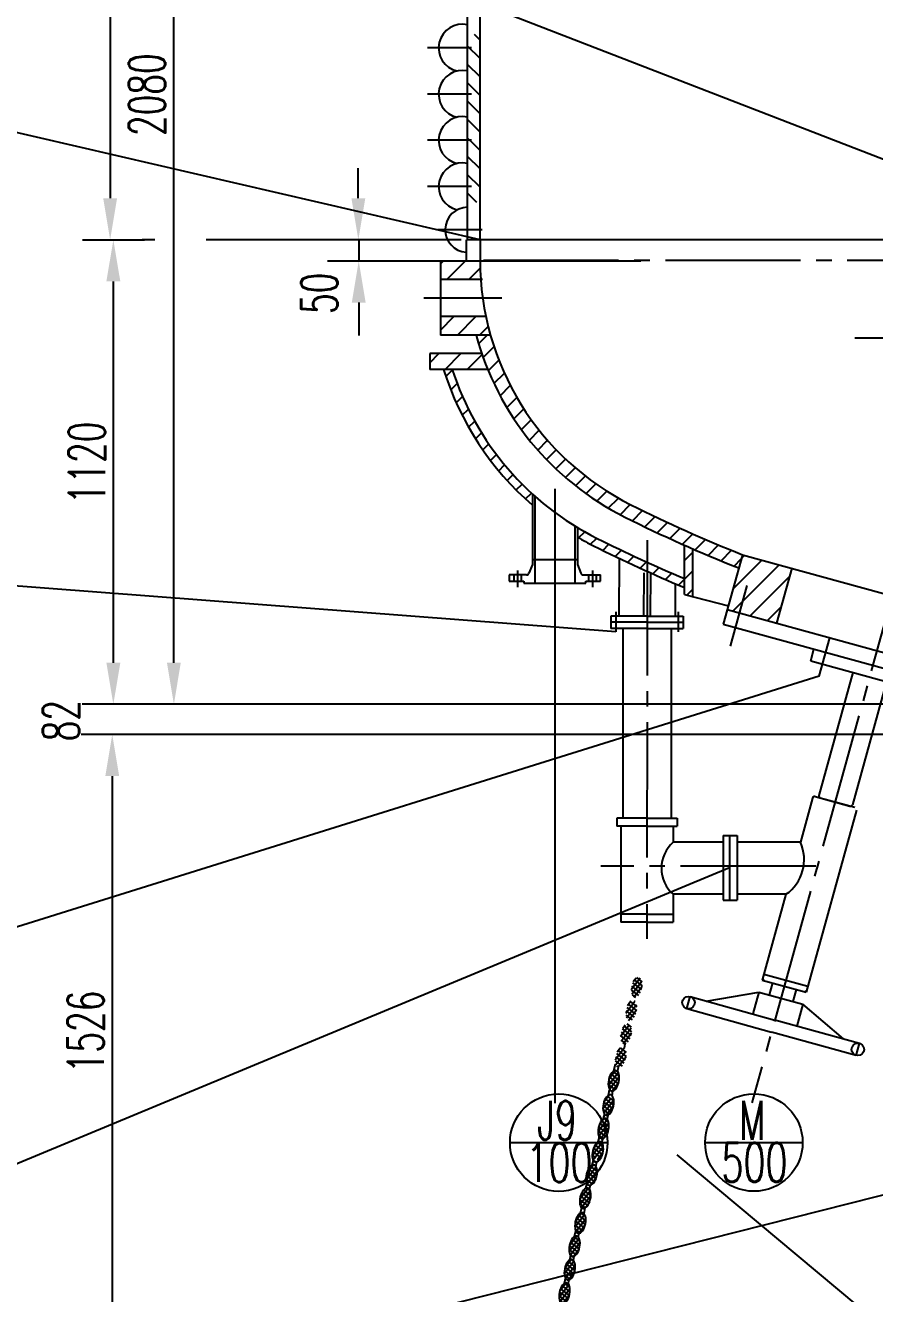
# Model space of a CAD drawing. Extents: x -1586 to 4745, y 878 to 5807.
# Drawn here: x -1499.1 to -1417.4, y 5369.8 to 5491.8 of the extents above; entities that cross this region are included whole.
import ezdxf

# ---------------------------------------------------------------- set-up
doc = ezdxf.new("R2010")
doc.units = 0
doc.header["$MEASUREMENT"] = 0
doc.header["$PDMODE"] = 66
doc.linetypes.add('CENTER', pattern=[17.5, 13, -1.5, 1.5, -1.5])
doc.layers.get('0').update_dxf_attribs({"linetype": 'CONTINUOUS'})
doc.layers.get('DEFPOINTS').update_dxf_attribs({"linetype": 'CONTINUOUS'})
for name, color, linetype in [('SZB', 7, 'CONTINUOUS'), ('中心线层', 5, 'CENTER'), ('主体层', 1, 'CONTINUOUS'), ('剖面层', 3, 'CONTINUOUS'), ('图块层', 7, 'CONTINUOUS'), ('尺寸层', 4, 'CONTINUOUS'), ('文字层', 6, 'CONTINUOUS')]:
    doc.layers.add(name, color=color, linetype=linetype)
doc.styles.add('STYLE1', font='txt.shx', dxfattribs={"width": 0.66})
doc.dimstyles.new('公差', dxfattribs={"dimtxt": 3.5, "dimasz": 4, "dimexe": 3, "dimexo": 0.5, "dimgap": 0.8, "dimtad": 1, "dimdec": 0, "dimdsep": 46, "dimtxsty": 'STYLE1', "dimcen": 0, "dimadec": 0, "dimazin": 0, "dimtol": 1, "dimtp": 0.025, "dimtm": 0.055, "dimtfac": 0.7, "dimtdec": 3, "dimtmove": 0, "dimatfit": 0, "dimfxl": 1, "dimtzin": 0, "dimarcsym": 0})
pattern_1 = [(52.758507, (-3291.96072, 3885.20278), (-0.252759167, 0.192143315), []), (142.758507, (-3291.96072, 3885.20278), (-0.192143315, -0.252759167), [])]

# ---------------------------------------------------------------- blocks, each defined once
blk = doc.blocks.new('*X20')
at = {"color": 0, "linetype": 'Continuous'}
for p, q in [((1808.7, -643.7), (1877.9, -574.5)), ((1828.9, -570.4), (1836.3, -563)), ((1808.3, -697.1), (1919.5, -585.9)), ((1849.8, -708.6), (1944.5, -614)), ((1891.4, -720.1), (1924.2, -687.2)), ((2398.1, -849.8), (2501.2, -746.6)), ((2418.3, -776.5), (2459.7, -735.1)), ((2431.6, -869.3), (2542.8, -758.1)), ((2473.2, -880.8), (2533.9, -820))]:
    blk.add_line(p, q, dxfattribs=at)
blk = doc.blocks.new('*X22')
at = {"color": 0, "linetype": 'Continuous'}
for p, q in [((1079.6, -100), (1101.6, -78)), ((1116.6, -116), (1154.6, -78)), ((1169.6, -116), (1205.5, -80.2))]:
    blk.add_line(p, q, dxfattribs=at)
blk = doc.blocks.new('*X28')
at = {"color": 0, "linetype": 'Continuous'}
for p, q in [((3365.6, 4909.7), (3381.5, 4925.6)), ((3377.5, 4877.4), (3393, 4892.9)), ((3390.6, 4846.3), (3405.8, 4861.5)), ((3404.9, 4816.5), (3419.8, 4831.3)), ((3420.4, 4787.7), (3435.1, 4802.4)), ((3436.9, 4760), (3451.4, 4774.5)), ((3454.5, 4733.4), (3468.9, 4747.8)), ((3473.1, 4707.8), (3487.3, 4722.1)), ((3492.7, 4683.2), (3506.9, 4697.4)), ((3513.2, 4659.6), (3527.4, 4673.8)), ((3534.8, 4637), (3548.9, 4651.1)), ((3557.3, 4615.3), (3571.5, 4629.4))]:
    blk.add_line(p, q, dxfattribs=at)
blk = doc.blocks.new('*X19')
at = {"color": 0, "linetype": 'Continuous'}
for p, q in [((1105.1, 137.7), (1111.9, 144.5)), ((1120.5, 100), (1165, 144.5)), ((1173.5, 100), (1200.7, 127.2)), ((1105.1, -21.4), (1137.5, 11)), ((1146.1, -33.5), (1190.6, 11)), ((1199.1, -33.5), (1219.8, -12.8))]:
    blk.add_line(p, q, dxfattribs=at)
blk = doc.blocks.new('*X27')
at = {"color": 0, "linetype": 'Continuous'}
for p, q in [((3444.5, 4988.6), (3465.3, 5009.4)), ((3455.5, 4955.4), (3481.4, 4981.3)), ((3467.8, 4923.5), (3493.1, 4948.8)), ((3481.4, 4892.9), (3506.3, 4917.8)), ((3496.2, 4863.5), (3520.6, 4888)), ((3512.2, 4835.3), (3536.3, 4859.4)), ((3529.2, 4808.1), (3553, 4832)), ((3547.3, 4782.1), (3571, 4805.7)), ((3566.5, 4757), (3590, 4780.5)), ((3586.7, 4733), (3610, 4756.4)), ((3607.8, 4710), (3631.2, 4733.3)), ((3630, 4688), (3653.4, 4711.3)), ((3653.2, 4667), (3676.6, 4690.4)), ((3677.4, 4647), (3700.9, 4670.5)), ((3702.6, 4628), (3726.3, 4651.7)), ((3728.9, 4610.1), (3752.8, 4634)), ((3756.2, 4593.2), (3780.4, 4617.4)), ((3784.7, 4577.5), (3809.2, 4602)), ((3814.1, 4562.7), (3838.8, 4587.4)), ((3843.8, 4548.2), (3868.6, 4573)), ((3873.8, 4534), (3898.6, 4558.8)), ((3904, 4520), (3928.9, 4544.9)), ((3934.4, 4506.3), (3959.4, 4531.3)), ((3965.1, 4492.8), (3990.2, 4517.9)), ((3996.1, 4479.5), (4021.3, 4504.7)), ((4027.2, 4466.5), (4052.5, 4491.8)), ((4058.7, 4453.7), (4075.9, 4471))]:
    blk.add_line(p, q, dxfattribs=at)
blk = doc.blocks.new('*X29')
at = {"color": 0, "linetype": 'Continuous'}
for p, q in [((3684.8, 4521.8), (3699.5, 4536.5)), ((3713.4, 4506.2), (3728.3, 4521.1)), ((3742.9, 4491.5), (3757.9, 4506.5)), ((3772.7, 4477.1), (3787.7, 4492.1)), ((3802.6, 4462.8), (3817.7, 4477.9)), ((3832.8, 4448.8), (3847.9, 4463.9)), ((3863.2, 4435.1), (3878.4, 4450.2)), ((3893.9, 4421.5), (3909.1, 4436.7)), ((3924.8, 4408.2), (3939.3, 4422.8))]:
    blk.add_line(p, q, dxfattribs=at)
blk = doc.blocks.new('*X30')
at = {"color": 0, "linetype": 'Continuous'}
for p, q in [((3939.3, 4467), (3959.3, 4487)), ((3939.3, 4422.8), (3959.3, 4442.8)), ((3944.7, 4384), (3959.3, 4398.6))]:
    blk.add_line(p, q, dxfattribs=at)
blk = doc.blocks.new('*D57')
at = {"layer": 'DEFPOINTS', "color": 0}
for p in [(-1493.99, 5471.16), (-1490.64, 5471.16), (-1393.18, 5426.48)]:
    blk.add_point(p, dxfattribs=at)
at = {"layer": '剖面层', "color": 0, "lineweight": -2}
for p, q in [((-1493.49, 5471.16), (-1487.64, 5471.16)), ((-1490.64, 5430.48), (-1490.64, 5467.16)), ((-1393.68, 5426.48), (-1493.64, 5426.48))]:
    blk.add_line(p, q, dxfattribs=at)
at = {"layer": '剖面层', "color": 0}
for points in [[(-1491.31, 5467.16), (-1489.97, 5467.16), (-1490.64, 5471.16)], [(-1491.31, 5430.48), (-1489.97, 5430.48), (-1490.64, 5426.48)]]:
    blk.add_solid(points, dxfattribs=at)
at = {"layer": '剖面层', "color": 0, "insert": (-1493.19, 5449.7), "char_height": 3.5, "attachment_point": 5, "rotation": 90, "style": 'STYLE1'}
blk.add_mtext('1120', dxfattribs=at)

msp = doc.modelspace()

# ---------------------------------------------------------------- hatches: boundary and pattern name
at = {"layer": '尺寸层'}
h = msp.add_hatch(dxfattribs=at)
h.set_pattern_fill('ANSI37', color=256, scale=0.1, angle=7.75851, style=0)
h.set_pattern_definition(pattern_1)
edge = h.paths.add_edge_path()
edge.add_ellipse((-1442.514, 5390.27), major_axis=(-0.208, -0.978), ratio=0.4953945, start_angle=14.84627, end_angle=113.56002)
edge.add_line((-1441.986, 5390.566), (-1442.398, 5390.744))
edge.add_line((-1442.398, 5390.744), (-1442.737, 5389.295))
edge.add_ellipse((-1442.514, 5390.27), major_axis=(-0.208, -0.978), ratio=0.4953945, start_angle=-1.8218, end_angle=14.84627)
edge = h.paths.add_edge_path()
edge.add_line((-1442.398, 5390.744), (-1442.792, 5390.915))
edge.add_ellipse((-1442.514, 5390.27), major_axis=(-0.208, -0.978), ratio=0.4953945, start_angle=235.05274, end_angle=358.1782)
edge.add_line((-1442.737, 5389.295), (-1442.398, 5390.744))
edge = h.paths.add_edge_path()
edge.add_ellipse((-1442.514, 5390.27), major_axis=(-0.208, -0.978), ratio=0.4953945, start_angle=113.56002, end_angle=159.74508)
edge.add_ellipse((-1442.514, 5390.27), major_axis=(-0.208, -0.978), ratio=0.4953945, start_angle=159.74508, end_angle=177.13217)
edge.add_line((-1442.282, 5391.242), (-1442.398, 5390.744))
edge.add_line((-1442.398, 5390.744), (-1441.986, 5390.566))
edge = h.paths.add_edge_path()
edge.add_ellipse((-1442.514, 5390.27), major_axis=(-0.208, -0.978), ratio=0.4953945, start_angle=177.13217, end_angle=235.05274)
edge.add_line((-1442.792, 5390.915), (-1442.398, 5390.744))
edge.add_line((-1442.398, 5390.744), (-1442.282, 5391.242))
edge = h.paths.add_edge_path()
edge.add_ellipse((-1441.853, 5392.523), major_axis=(-0.208, -0.978), ratio=0.4953945, start_angle=-0.77127, end_angle=159.74508)
edge.add_ellipse((-1441.853, 5392.523), major_axis=(-0.208, -0.978), ratio=0.4953945, start_angle=159.74508, end_angle=192.26767)
edge.add_line((-1441.753, 5393.501), (-1442.194, 5391.617))
edge.add_ellipse((-1441.853, 5392.523), major_axis=(-0.208, -0.978), ratio=0.4953945, start_angle=343.0427, end_angle=359.22873)
edge = h.paths.add_edge_path()
edge.add_ellipse((-1441.853, 5392.523), major_axis=(-0.208, -0.978), ratio=0.4953945, start_angle=192.26767, end_angle=316.24147)
edge.add_ellipse((-1441.853, 5392.523), major_axis=(-0.208, -0.978), ratio=0.4953945, start_angle=316.24147, end_angle=343.0427)
edge.add_line((-1442.194, 5391.617), (-1441.753, 5393.501))
edge = h.paths.add_edge_path()
edge.add_ellipse((-1441.332, 5394.77), major_axis=(-0.208, -0.978), ratio=0.4953945, start_angle=14.97303, end_angle=159.74508)
edge.add_ellipse((-1441.332, 5394.77), major_axis=(-0.208, -0.978), ratio=0.4953945, start_angle=159.74508, end_angle=191.75021)
edge.add_line((-1441.227, 5395.749), (-1441.669, 5393.86))
edge.add_ellipse((-1441.332, 5394.77), major_axis=(-0.208, -0.978), ratio=0.4953945, start_angle=-16.43983, end_angle=14.97303)
edge = h.paths.add_edge_path()
edge.add_ellipse((-1441.332, 5394.77), major_axis=(-0.208, -0.978), ratio=0.4953945, start_angle=191.75021, end_angle=343.56017)
edge.add_line((-1441.669, 5393.86), (-1441.227, 5395.749))
edge = h.paths.add_edge_path()
edge.add_ellipse((-1440.833, 5397.026), major_axis=(-0.208, -0.978), ratio=0.4953945, start_angle=-13.03867, end_angle=159.74508)
edge.add_ellipse((-1440.833, 5397.026), major_axis=(-0.208, -0.978), ratio=0.4953945, start_angle=159.74508, end_angle=188.34904)
edge.add_line((-1440.697, 5398.009), (-1441.145, 5396.097))
edge = h.paths.add_edge_path()
edge.add_ellipse((-1440.833, 5397.026), major_axis=(-0.208, -0.978), ratio=0.4953945, start_angle=188.34904, end_angle=337.10651)
edge.add_ellipse((-1440.833, 5397.026), major_axis=(-0.208, -0.978), ratio=0.4953945, start_angle=337.10651, end_angle=346.96133)
edge.add_line((-1441.145, 5396.097), (-1440.697, 5398.009))
edge = h.paths.add_edge_path()
edge.add_ellipse((-1440.311, 5399.273), major_axis=(-0.208, -0.978), ratio=0.4953945, start_angle=14.97303, end_angle=159.74508)
edge.add_ellipse((-1440.311, 5399.273), major_axis=(-0.208, -0.978), ratio=0.4953945, start_angle=159.74508, end_angle=187.8393)
edge.add_line((-1440.171, 5400.257), (-1440.62, 5398.341))
edge.add_ellipse((-1440.311, 5399.273), major_axis=(-0.208, -0.978), ratio=0.4953945, start_angle=-12.52892, end_angle=14.97303)
edge = h.paths.add_edge_path()
edge.add_ellipse((-1440.311, 5399.273), major_axis=(-0.208, -0.978), ratio=0.4953945, start_angle=187.8393, end_angle=347.47108)
edge.add_line((-1440.62, 5398.341), (-1440.171, 5400.257))
h = msp.add_hatch(dxfattribs=at)
h.set_pattern_fill('ANSI37', color=256, scale=0.1, angle=7.75851, style=0)
h.set_pattern_definition(pattern_1)
edge = h.paths.add_edge_path()
edge.add_ellipse((-1445.254, 5378.97), major_axis=(-0.247, -0.969), ratio=0.4953945, start_angle=26.81319, end_angle=159.74508)
edge.add_ellipse((-1445.254, 5378.97), major_axis=(-0.247, -0.969), ratio=0.4953945, start_angle=159.74508, end_angle=170.91646)
edge.add_line((-1444.935, 5379.908), (-1445.381, 5377.999))
edge.add_ellipse((-1445.254, 5378.97), major_axis=(-0.247, -0.969), ratio=0.4953945, start_angle=13.50909, end_angle=26.81319)
edge = h.paths.add_edge_path()
edge.add_ellipse((-1445.254, 5378.97), major_axis=(-0.247, -0.969), ratio=0.4953945, start_angle=170.91646, end_angle=346.56673)
edge.add_ellipse((-1445.254, 5378.97), major_axis=(-0.247, -0.969), ratio=0.4953945, start_angle=-13.43327, end_angle=13.50909)
edge.add_line((-1445.381, 5377.999), (-1444.935, 5379.908))
edge = h.paths.add_edge_path()
edge.add_ellipse((-1444.644, 5381.195), major_axis=(-0.247, -0.969), ratio=0.4953945, start_angle=14.97303, end_angle=159.74508)
edge.add_ellipse((-1444.644, 5381.195), major_axis=(-0.247, -0.969), ratio=0.4953945, start_angle=159.74508, end_angle=180.99363)
edge.add_line((-1444.406, 5382.166), (-1444.862, 5380.22))
edge.add_ellipse((-1444.644, 5381.195), major_axis=(-0.247, -0.969), ratio=0.4953945, start_angle=3.43192, end_angle=14.97303)
edge = h.paths.add_edge_path()
edge.add_ellipse((-1444.644, 5381.195), major_axis=(-0.247, -0.969), ratio=0.4953945, start_angle=-179.00637, end_angle=3.43192)
edge.add_line((-1444.862, 5380.22), (-1444.406, 5382.166))
edge = h.paths.add_edge_path()
edge.add_ellipse((-1444.057, 5383.43), major_axis=(-0.247, -0.969), ratio=0.4953945, start_angle=33.01305, end_angle=170.095)
edge.add_line((-1443.731, 5384.364), (-1443.897, 5384.341))
edge.add_line((-1443.897, 5384.341), (-1444.217, 5382.974))
edge.add_arc((-1439.934, 5384.881), 4.688, 204.00694, 209.81121)
edge = h.paths.add_edge_path()
edge.add_ellipse((-1444.057, 5383.43), major_axis=(-0.247, -0.969), ratio=0.4953945, start_angle=258.88222, end_angle=337.10651)
edge.add_ellipse((-1444.057, 5383.43), major_axis=(-0.247, -0.969), ratio=0.4953945, start_angle=337.10651, end_angle=356.21504)
edge.add_line((-1444.335, 5382.471), (-1444.217, 5382.974))
edge.add_arc((-1439.934, 5384.881), 4.688, 194.12998, 204.00694, ccw=False)
edge = h.paths.add_edge_path()
edge.add_line((-1443.897, 5384.341), (-1444.108, 5384.313))
edge.add_ellipse((-1444.057, 5383.43), major_axis=(-0.247, -0.969), ratio=0.4953945, start_angle=212.57443, end_angle=258.88222)
edge.add_arc((-1439.934, 5384.881), 4.688, 194.12998, 204.00694)
edge.add_line((-1444.217, 5382.974), (-1443.897, 5384.341))
edge = h.paths.add_edge_path()
edge.add_ellipse((-1443.502, 5385.671), major_axis=(-0.204, -0.979), ratio=0.4953945, start_angle=14.97303, end_angle=159.74508)
edge.add_ellipse((-1443.502, 5385.671), major_axis=(-0.204, -0.979), ratio=0.4953945, start_angle=159.74508, end_angle=186.61413)
edge.add_line((-1443.355, 5386.655), (-1443.805, 5384.735))
edge.add_ellipse((-1443.502, 5385.671), major_axis=(-0.204, -0.979), ratio=0.4953945, start_angle=-12.31437, end_angle=14.97303)
edge = h.paths.add_edge_path()
edge.add_ellipse((-1443.502, 5385.671), major_axis=(-0.204, -0.979), ratio=0.4953945, start_angle=186.61413, end_angle=347.68563)
edge.add_line((-1443.805, 5384.735), (-1443.355, 5386.655))
edge = h.paths.add_edge_path()
edge.add_ellipse((-1443.032, 5387.933), major_axis=(-0.204, -0.979), ratio=0.4953945, start_angle=-5.53456, end_angle=149.88075)
edge.add_arc((-1439.934, 5384.881), 4.688, 124.83877, 129.64414)
edge.add_line((-1442.925, 5388.491), (-1443.282, 5386.968))
edge = h.paths.add_edge_path()
edge.add_line((-1442.925, 5388.491), (-1442.827, 5388.912))
edge.add_ellipse((-1443.032, 5387.933), major_axis=(-0.204, -0.979), ratio=0.4953945, start_angle=179.83432, end_angle=279.39981)
edge.add_arc((-1439.934, 5384.881), 4.688, 129.64414, 140.35414, ccw=False)
h = msp.add_hatch(dxfattribs=at)
h.set_pattern_fill('ANSI37', color=256, scale=0.1, angle=7.75851, style=0)
h.set_pattern_definition(pattern_1)
edge = h.paths.add_edge_path()
edge.add_arc((-1439.934, 5384.881), 4.688, 129.64414, 140.35414)
edge.add_ellipse((-1443.032, 5387.933), major_axis=(-0.204, -0.979), ratio=0.4953945, start_angle=279.39981, end_angle=339.45528)
edge.add_ellipse((-1443.032, 5387.933), major_axis=(-0.204, -0.979), ratio=0.4953945, start_angle=339.45528, end_angle=354.46544)
edge.add_line((-1443.282, 5386.968), (-1442.925, 5388.491))
h = msp.add_hatch(dxfattribs=at)
h.set_pattern_fill('ANSI37', color=256, scale=0.1, angle=7.75851, style=0)
h.set_pattern_definition(pattern_1)
edge = h.paths.add_edge_path()
edge.add_ellipse((-1445.728, 5376.596), major_axis=(-0.201, -0.98), ratio=0.4953945, start_angle=174.67639, end_angle=326.99462)
edge.add_ellipse((-1445.728, 5376.596), major_axis=(-0.201, -0.98), ratio=0.4953945, start_angle=326.99462, end_angle=358.83231)
edge.add_line((-1445.939, 5375.618), (-1445.484, 5377.562))
edge = h.paths.add_edge_path()
edge.add_ellipse((-1446.288, 5374.35), major_axis=(-0.201, -0.98), ratio=0.4953945, start_angle=2.72519, end_angle=159.74508)
edge.add_ellipse((-1446.288, 5374.35), major_axis=(-0.201, -0.98), ratio=0.4953945, start_angle=159.74508, end_angle=170.78351)
edge.add_line((-1446.013, 5375.302), (-1446.466, 5373.367))
edge = h.paths.add_edge_path()
edge.add_ellipse((-1446.288, 5374.35), major_axis=(-0.201, -0.98), ratio=0.4953945, start_angle=170.78351, end_angle=339.45528)
edge.add_ellipse((-1446.288, 5374.35), major_axis=(-0.201, -0.98), ratio=0.4953945, start_angle=-20.54472, end_angle=2.72519)
edge.add_line((-1446.466, 5373.367), (-1446.013, 5375.302))
edge = h.paths.add_edge_path()
edge.add_ellipse((-1445.728, 5376.596), major_axis=(-0.201, -0.98), ratio=0.4953945, start_angle=8.34809, end_angle=159.74508)
edge.add_ellipse((-1445.728, 5376.596), major_axis=(-0.201, -0.98), ratio=0.4953945, start_angle=159.74508, end_angle=174.67639)
edge.add_line((-1445.484, 5377.562), (-1445.939, 5375.618))
edge.add_ellipse((-1445.728, 5376.596), major_axis=(-0.201, -0.98), ratio=0.4953945, start_angle=-1.16769, end_angle=8.34809)
edge = h.paths.add_edge_path()
edge.add_line((-1446.691, 5372.402), (-1447.104, 5372.594))
edge.add_ellipse((-1446.75, 5372.086), major_axis=(-0.201, -0.98), ratio=0.4953945, start_angle=244.80392, end_angle=355.06406)
edge.add_line((-1446.992, 5371.119), (-1446.691, 5372.402))
edge = h.paths.add_edge_path()
edge.add_ellipse((-1446.75, 5372.086), major_axis=(-0.201, -0.98), ratio=0.4953945, start_angle=178.44465, end_angle=244.80392)
edge.add_line((-1447.104, 5372.594), (-1446.691, 5372.402))
edge.add_line((-1446.691, 5372.402), (-1446.537, 5373.063))
edge = h.paths.add_edge_path()
edge.add_ellipse((-1446.75, 5372.086), major_axis=(-0.201, -0.98), ratio=0.4953945, start_angle=101.86668, end_angle=159.74508)
edge.add_ellipse((-1446.75, 5372.086), major_axis=(-0.201, -0.98), ratio=0.4953945, start_angle=159.74508, end_angle=178.44465)
edge.add_line((-1446.537, 5373.063), (-1446.691, 5372.402))
edge.add_line((-1446.691, 5372.402), (-1446.234, 5372.191))
edge = h.paths.add_edge_path()
edge.add_ellipse((-1446.75, 5372.086), major_axis=(-0.201, -0.98), ratio=0.4953945, start_angle=14.97303, end_angle=101.86668)
edge.add_line((-1446.234, 5372.191), (-1446.691, 5372.402))
edge.add_line((-1446.691, 5372.402), (-1446.992, 5371.119))
edge.add_ellipse((-1446.75, 5372.086), major_axis=(-0.201, -0.98), ratio=0.4953945, start_angle=-4.93594, end_angle=14.97303)
edge = h.paths.add_edge_path()
edge.add_ellipse((-1447.254, 5369.836), major_axis=(-0.201, -0.98), ratio=0.4953945, start_angle=-7.51919, end_angle=159.74508)
edge.add_ellipse((-1447.254, 5369.836), major_axis=(-0.201, -0.98), ratio=0.4953945, start_angle=159.74508, end_angle=181.02789)
edge.add_line((-1447.063, 5370.817), (-1447.517, 5368.877))
edge = h.paths.add_edge_path()
edge.add_ellipse((-1447.254, 5369.836), major_axis=(-0.201, -0.98), ratio=0.4953945, start_angle=181.02789, end_angle=337.10651)
edge.add_ellipse((-1447.254, 5369.836), major_axis=(-0.201, -0.98), ratio=0.4953945, start_angle=337.10651, end_angle=352.48081)
edge.add_line((-1447.517, 5368.877), (-1447.063, 5370.817))

# ---------------------------------------------------------------- linework, layer by layer
at = {"color": 0, "linetype": 'ByBlock'}
for p, q in [((-1490.95, 5681.612), (-1490.95, 5475.155)), ((-1484.82, 5430.484), (-1484.82, 5501.555)), ((-1455.377, 5471.155), (-1521.275, 5486.409)), ((-1467.114, 5478.038), (-1467.114, 5475.155)), ((-1493.608, 5471.155), (-1487.95, 5471.155)), ((-1486.665, 5471.155), (-1487.855, 5471.155)), ((-1457.197, 5471.155), (-1481.706, 5471.155)), ((-1467.045, 5471.155), (-1467.045, 5469.115)), ((-1439.921, 5469.115), (-1470.045, 5469.115)), ((-1467.045, 5465.115), (-1467.045, 5461.942)), ((-1398.177, 5423.584), (-1493.747, 5423.584)), ((-1490.747, 5419.584), (-1490.747, 5354.946))]:
    msp.add_line(p, q, dxfattribs=at)
at = {"color": 0, "linetype": 'Continuous'}
for p, q in [((-1455.377, 5488.591), (-1456.577, 5489.791)), ((-1455.377, 5490.359), (-1455.915, 5490.897)), ((-1455.377, 5486.823), (-1456.577, 5488.023)), ((-1456.276, 5485.955), (-1456.577, 5486.256)), ((-1455.377, 5485.056), (-1456.276, 5485.955)), ((-1455.377, 5483.288), (-1456.577, 5484.488)), ((-1455.377, 5481.52), (-1456.577, 5482.72)), ((-1455.98, 5480.355), (-1456.577, 5480.952)), ((-1455.377, 5479.752), (-1455.98, 5480.355)), ((-1455.377, 5477.984), (-1456.577, 5479.184)), ((-1455.377, 5476.217), (-1456.577, 5477.417)), ((-1455.683, 5474.755), (-1456.577, 5475.649))]:
    msp.add_line(p, q, dxfattribs=at)
at = {"color": 0, "linetype": 'ByBlock'}
for points in [[(-1491.616, 5475.155), (-1490.283, 5475.155), (-1490.95, 5471.155)], [(-1467.746, 5475.155), (-1466.413, 5475.155), (-1467.079, 5471.155)], [(-1467.711, 5465.115), (-1466.378, 5465.115), (-1467.045, 5469.115)], [(-1485.487, 5430.484), (-1484.154, 5430.484), (-1484.82, 5426.484)], [(-1491.414, 5419.584), (-1490.081, 5419.584), (-1490.747, 5423.584)]]:
    msp.add_solid(points, dxfattribs=at)
at = {"layer": 'DEFPOINTS', "color": 0, "linetype": 'ByBlock'}
for p in [(-1494.108, 5471.155), (-1490.95, 5471.155), (-1457.197, 5471.155), (-1456.697, 5471.155), (-1467.045, 5469.115), (-1457.197, 5469.115)]:
    msp.add_point(p, dxfattribs=at)
at = {"layer": 'SZB', "color": 7, "linetype": 'Continuous'}
msp.add_line((-1448.177, 5438.137), (-1448.177, 5388.117), dxfattribs=at)
at = {"layer": '中心线层'}
for p, q in [((-1456.21, 5489.628), (-1460.42, 5489.628)), ((-1456.21, 5485.179), (-1460.42, 5485.179)), ((-1456.21, 5480.73), (-1460.42, 5480.73)), ((-1456.21, 5476.281), (-1460.42, 5476.281)), ((-1455.175, 5472.127), (-1459.454, 5472.127)), ((-1302.057, 5469.155), (-1455.377, 5469.155)), ((-1453.27, 5465.555), (-1460.769, 5465.555)), ((-1448.177, 5447.212), (-1448.177, 5429.835)), ((-1439.316, 5442.258), (-1439.322, 5403.921)), ((-1414.288, 5442.23), (-1429.227, 5388.139)), ((-1451.777, 5439.337), (-1451.777, 5437.737)), ((-1444.577, 5439.337), (-1444.577, 5437.737)), ((-1429.717, 5437.901), (-1431.328, 5432.069)), ((-1442.323, 5435.375), (-1442.323, 5433.459)), ((-1436.321, 5435.375), (-1436.321, 5433.459)), ((-1422.76, 5429.194), (-1421.743, 5432.876)), ((-1423.093, 5410.9), (-1443.752, 5410.9)), ((-1435.485, 5397.205), (-1435.165, 5398.362)), ((-1419.203, 5392.708), (-1418.884, 5393.865))]:
    msp.add_line(p, q, dxfattribs=at)
at = {"layer": '主体层', "color": 1, "linetype": 'Continuous'}
for p, q in [((-1455.377, 5471.155), (-1455.377, 5683.612)), ((-1456.577, 5471.155), (-1456.577, 5560.505)), ((-1456.697, 5471.155), (-1456.697, 5469.155)), ((-1404.526, 5471.155), (-1456.577, 5471.155)), ((-1455.377, 5471.155), (-1455.377, 5469.155)), ((-1455.129, 5469.115), (-1459.189, 5469.115)), ((-1459.189, 5469.115), (-1459.189, 5461.995)), ((-1455.129, 5467.335), (-1459.189, 5467.335)), ((-1454.819, 5463.775), (-1459.189, 5463.775)), ((-1454.381, 5461.995), (-1459.189, 5461.995)), ((-1455.129, 5460.215), (-1460.211, 5460.215)), ((-1460.211, 5460.215), (-1460.211, 5458.695)), ((-1454.636, 5458.695), (-1460.211, 5458.695)), ((-1450.337, 5446.71), (-1450.337, 5439.937)), ((-1450.097, 5446.495), (-1450.097, 5438.137)), ((-1446.257, 5443.637), (-1446.257, 5438.137)), ((-1446.017, 5443.49), (-1446.017, 5439.937)), ((-1435.718, 5437.035), (-1435.718, 5441.785)), ((-1434.918, 5436.832), (-1434.918, 5441.432)), ((-1450.337, 5439.937), (-1450.676, 5439.087)), ((-1450.337, 5440.417), (-1446.017, 5440.417)), ((-1446.017, 5439.937), (-1445.677, 5439.087)), ((-1442.013, 5440.526), (-1442.019, 5434.959)), ((-1430.142, 5440.871), (-1431.985, 5434.198)), ((-1430.142, 5440.871), (-1401.379, 5432.927)), ((-1452.577, 5438.937), (-1452.577, 5438.317)), ((-1450.899, 5438.937), (-1452.577, 5438.937)), ((-1452.137, 5438.937), (-1452.137, 5438.317)), ((-1451.417, 5438.937), (-1451.417, 5438.317)), ((-1445.454, 5438.937), (-1443.777, 5438.937)), ((-1444.937, 5438.937), (-1444.937, 5438.317)), ((-1444.217, 5438.937), (-1444.217, 5438.317)), ((-1443.777, 5438.317), (-1443.777, 5438.937)), ((-1439.637, 5439.13), (-1439.642, 5434.96)), ((-1438.997, 5439.13), (-1439.003, 5434.959)), ((-1425.4, 5439.561), (-1426.856, 5434.288)), ((-1452.577, 5438.317), (-1451.157, 5438.317)), ((-1451.157, 5438.317), (-1451.157, 5438.137)), ((-1451.157, 5438.137), (-1445.197, 5438.137)), ((-1445.197, 5438.137), (-1445.197, 5438.317)), ((-1445.197, 5438.317), (-1443.777, 5438.317)), ((-1436.621, 5438.088), (-1436.626, 5434.959)), ((-1435.718, 5437.035), (-1431.497, 5435.964)), ((-1439.322, 5434.959), (-1442.789, 5434.959)), ((-1442.789, 5434.959), (-1442.789, 5433.779)), ((-1439.322, 5434.959), (-1435.855, 5434.959)), ((-1435.855, 5434.959), (-1435.855, 5433.779)), ((-1431.598, 5435.598), (-1402.835, 5427.654)), ((-1439.322, 5434.372), (-1442.789, 5434.372)), ((-1439.322, 5433.779), (-1442.789, 5433.779)), ((-1441.634, 5433.779), (-1441.634, 5415.52)), ((-1439.322, 5434.372), (-1435.855, 5434.372)), ((-1439.322, 5433.779), (-1435.855, 5433.779)), ((-1437.011, 5433.779), (-1437.011, 5415.52)), ((-1431.985, 5434.198), (-1403.222, 5426.254)), ((-1423.575, 5430.667), (-1423.265, 5431.79)), ((-1423.575, 5430.667), (-1412.252, 5427.54)), ((-1419.524, 5429.548), (-1422.792, 5417.713)), ((-1416.303, 5428.659), (-1419.571, 5416.824)), ((-1423.397, 5417.465), (-1424.573, 5413.21)), ((-1423.151, 5417.605), (-1419.817, 5416.684)), ((-1419.319, 5416.547), (-1422.653, 5417.467)), ((-1439.322, 5415.52), (-1442.211, 5415.52)), ((-1442.211, 5415.52), (-1442.211, 5414.75)), ((-1439.322, 5415.52), (-1436.433, 5415.52)), ((-1436.433, 5415.52), (-1436.433, 5414.75)), ((-1419.179, 5416.301), (-1424.016, 5398.787)), ((-1439.322, 5414.75), (-1442.211, 5414.75)), ((-1441.826, 5414.75), (-1441.826, 5405.511)), ((-1439.322, 5414.75), (-1436.433, 5414.75)), ((-1436.819, 5414.75), (-1436.819, 5413.21)), ((-1432.007, 5413.21), (-1436.819, 5413.21)), ((-1432.007, 5413.851), (-1432.007, 5407.645)), ((-1432.007, 5413.851), (-1430.641, 5413.851)), ((-1431.386, 5413.851), (-1431.386, 5407.645)), ((-1430.641, 5413.851), (-1430.641, 5407.645)), ((-1424.573, 5413.21), (-1430.641, 5413.21)), ((-1432.007, 5408.206), (-1436.819, 5408.206)), ((-1436.819, 5408.206), (-1436.819, 5405.511)), ((-1425.955, 5408.206), (-1430.641, 5408.206)), ((-1425.955, 5408.206), (-1428.234, 5399.952)), ((-1432.007, 5407.645), (-1430.641, 5407.645)), ((-1439.322, 5406.281), (-1441.826, 5406.281)), ((-1439.322, 5406.281), (-1436.819, 5406.281)), ((-1439.322, 5405.511), (-1441.826, 5405.511)), ((-1439.322, 5405.511), (-1436.819, 5405.511)), ((-1428.234, 5399.952), (-1424.016, 5398.787)), ((-1428.074, 5400.53), (-1423.857, 5399.365)), ((-1427.267, 5399.685), (-1427.586, 5398.528)), ((-1435.165, 5398.362), (-1427.025, 5396.113)), ((-1433.629, 5397.937), (-1428.551, 5398.803)), ((-1428.554, 5398.795), (-1429.133, 5396.696)), ((-1428.554, 5398.795), (-1424.336, 5397.63)), ((-1424.984, 5399.054), (-1425.303, 5397.897)), ((-1435.485, 5397.205), (-1427.344, 5394.957)), ((-1424.336, 5397.63), (-1424.916, 5395.531)), ((-1420.42, 5394.289), (-1424.334, 5397.638)), ((-1418.884, 5393.865), (-1427.025, 5396.113)), ((-1419.203, 5392.708), (-1427.344, 5394.957)), ((-1441.49, 5393.405), (-1441.407, 5393.799)), ((-1442.505, 5391.234), (-1442.339, 5391.887)), ((-1442.151, 5391.152), (-1442.068, 5391.546)), ((-1443.027, 5388.889), (-1442.919, 5389.406)), ((-1442.669, 5388.823), (-1442.591, 5389.297)), ((-1443.497, 5386.635), (-1443.386, 5387.082)), ((-1443.143, 5386.554), (-1443.062, 5386.949)), ((-1444.009, 5384.386), (-1443.898, 5384.833)), ((-1443.654, 5384.305), (-1443.573, 5384.7)), ((-1444.598, 5382.158), (-1444.466, 5382.599)), ((-1444.247, 5382.062), (-1444.148, 5382.452)), ((-1445.207, 5379.933), (-1445.076, 5380.375)), ((-1444.856, 5379.837), (-1444.758, 5380.228)), ((-1445.727, 5377.56), (-1445.598, 5378.086)), ((-1445.372, 5377.481), (-1445.257, 5378.05)), ((-1446.287, 5375.315), (-1446.161, 5375.828)), ((-1445.932, 5375.235), (-1445.853, 5375.63)), ((-1446.749, 5373.051), (-1446.639, 5373.498)), ((-1446.394, 5372.971), (-1446.314, 5373.366)), ((-1447.253, 5370.8), (-1447.143, 5371.247)), ((-1446.898, 5370.721), (-1446.818, 5371.115))]:
    msp.add_line(p, q, dxfattribs=at)
for centre in [(-1435.325, 5397.783), (-1419.043, 5393.287)]:
    msp.add_circle(centre, 0.6, dxfattribs=at)
for centre, radius, start, end in [((-1456.577, 5472.127), 2.16, 90, 266.81526), ((-1429.119, 5469.155), 27.577, 180, 180.08311), ((-1429.119, 5469.155), 26.257, 180, 243.43495), ((-1429.119, 5469.155), 27.577, 195.04831, 243.43495), ((-1431.737, 5467.155), 28.439, 197.30604, 229.15612), ((-1431.737, 5467.155), 27.639, 197.82349, 243.43495), ((-1379.377, 5568.641), 137.485, 243.43495, 248.33107), ((-1379.377, 5568.641), 138.805, 243.43495, 248.39055), ((-1431.737, 5467.155), 28.439, 239.86111, 243.43495), ((-1379.377, 5571.877), 144.721, 243.43495, 247.08823), ((-1379.377, 5571.877), 145.521, 243.43495, 247.22129), ((-1450.899, 5439.177), 0.24, 270, 338.19859), ((-1445.454, 5439.177), 0.24, 201.80141, 270), ((-1423.204, 5417.412), 0.2, 74.56112, 164.56112), ((-1423.204, 5417.412), 0.2, 74.56112, 164.56112), ((-1422.6, 5417.66), 0.2, 164.56112, 254.56112), ((-1419.764, 5416.877), 0.2, 254.56112, 344.56112), ((-1434.586, 5410.708), 3.353, 131.73887, 228.26113), ((-1428.257, 5411.534), 4.048, 304.67157, 24.45067), ((-1427.988, 5400.091), 0.2, 164.56112, 254.56112), ((-1424.156, 5399.033), 0.2, 254.56112, 344.56112), ((-1424.156, 5399.033), 0.2, 254.56112, 344.56112)]:
    msp.add_arc(centre, radius, start, end, dxfattribs=at)
at = {"layer": '主体层', "color": 1, "linetype": 'Continuous', "extrusion": (0, 0, -1)}
for centre, major_axis in [((-1442.514, 5390.27), (-0.208, -0.978)), ((-1443.032, 5387.933), (-0.204, -0.979)), ((-1443.502, 5385.671), (-0.204, -0.979)), ((-1444.057, 5383.43), (-0.247, -0.969)), ((-1444.644, 5381.195), (-0.247, -0.969)), ((-1445.254, 5378.97), (-0.247, -0.969)), ((-1445.728, 5376.596), (-0.201, -0.98)), ((-1446.288, 5374.35), (-0.201, -0.98)), ((-1446.75, 5372.086), (-0.201, -0.98)), ((-1447.254, 5369.836), (-0.201, -0.98))]:
    msp.add_ellipse(centre, major_axis=major_axis, ratio=0.4953945, dxfattribs=at)
at = {"layer": '剖面层'}
for p, q in [((-1520.292, 5519.102), (-1392.331, 5469.522)), ((-1452.495, 5384.316), (-1443.118, 5384.316)), ((-1433.733, 5384.325), (-1424.356, 5384.325))]:
    msp.add_line(p, q, dxfattribs=at)
for centre in [(-1447.807, 5384.316), (-1429.045, 5384.325)]:
    msp.add_circle(centre, 4.688, dxfattribs=at)
at = {"layer": '图块层', "color": 1}
for centre in [(-1457.077, 5489.628), (-1457.077, 5485.179), (-1457.077, 5480.73), (-1457.077, 5476.281)]:
    msp.add_arc(centre, 2.28, 77.33218, 257.33218, dxfattribs=at)
at = {"layer": '尺寸层'}
for p, q in [((-1520.345, 5353.055), (-1394.079, 5385.021)), ((-1343.839, 5305.813), (-1436.408, 5383.145))]:
    msp.add_line(p, q, dxfattribs=at)
at = {"layer": '文字层'}
for p, q in [((-1412.276, 5461.693), (-1419.338, 5461.693)), ((-1442.323, 5433.459), (-1520.541, 5439.418)), ((-1422.76, 5429.194), (-1520.418, 5398.632)), ((-1431.386, 5410.748), (-1520.492, 5373.713))]:
    msp.add_line(p, q, dxfattribs=at)

# ---------------------------------------------------------------- block references
at = {"color": 7, "linetype": 'Continuous', "xscale": 0.03999999999996362, "yscale": 0.03999999999996362, "zscale": 0.04}
for name, p in [('*X19', (-1503.395, 5463.335)), ('*X27', (-1593.292, 5261.621)), ('*X22', (-1503.395, 5463.335)), ('*X28', (-1593.292, 5261.621)), ('*X29', (-1593.292, 5261.621)), ('*X30', (-1593.292, 5261.621)), ('*X20', (-1503.395, 5463.335))]:
    msp.add_blockref(name, p, dxfattribs=at)

# ---------------------------------------------------------------- texts
at = {"color": 0, "linetype": 'ByBlock', "attachment_point": 5, "style": 'STYLE1'}
for s, insert, char_height, rotation in [('2080', (-1487.405, 5485.122), 3.5, 90), ('50', (-1470.834, 5466.012), 3.5, 90), ('82', (-1495.679, 5424.9), 3.5, 90), ('1526', (-1493.297, 5394.962), 3.5, 90), ('J9', (-1447.957, 5386.458), 3.75, 359.9), ('M', (-1429.195, 5386.466), 3.75, 359.9), ('100', (-1447.743, 5382.405), 3.75, 359.9), ('500', (-1428.981, 5382.414), 3.75, 359.9)]:
    msp.add_mtext(s, dxfattribs=dict(at, insert=insert, char_height=char_height, rotation=rotation))

# ---------------------------------------------------------------- dimensions: what is measured, and where the dimension line sits
at = {"layer": '剖面层'}
dim = msp.add_linear_dim(base=(-1490.641, 5471.155), p1=(-1393.177, 5426.484), p2=(-1493.994, 5471.155), angle=90, text='1120', dimstyle='公差', override={"dimtol": 0}, dxfattribs=at)
dim.commit()
dim.dimension.update_dxf_attribs({"geometry": '*D57', "text_midpoint": (-1490.641, 5449.695), "dimtype": 160})

doc.saveas('drawing.dxf')
